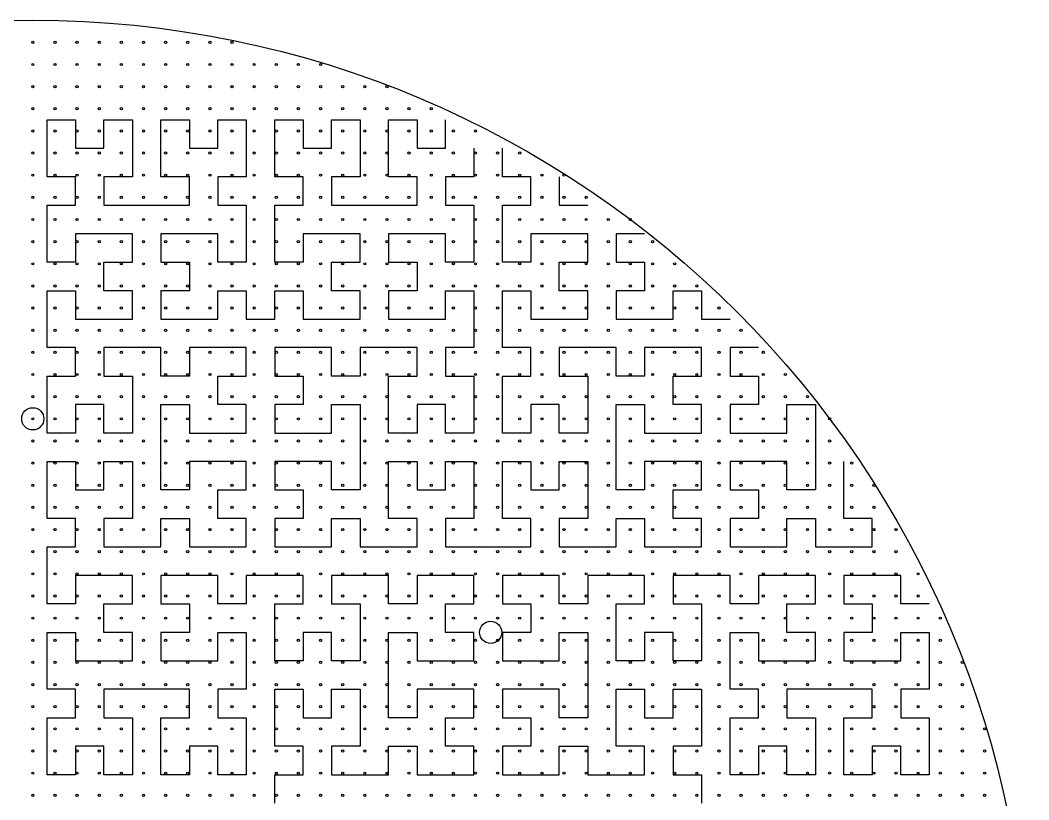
# Model space of a CAD drawing. Header units: metres. Extents: x -225 to 225, y -225 to 225.
# Drawn here: x -2.9 to 225, y 49 to 225 of the extents above; entities that cross this region are included whole.
import ezdxf

# ---------------------------------------------------------------- set-up
doc = ezdxf.new("R2010")
doc.units = ezdxf.units.M

msp = doc.modelspace()

# ---------------------------------------------------------------- linework, layer by layer
at = {"layer": 'CHANNELS'}
for p, q in [((3.21, 196.07), (3.21, 202.5)), ((3.21, 202.5), (9.64, 202.5)), ((9.64, 202.5), (9.64, 196.07)), ((16.07, 196.07), (16.07, 202.5)), ((16.07, 202.5), (22.5, 202.5)), ((22.5, 202.5), (22.5, 196.07)), ((28.93, 196.07), (28.93, 202.5)), ((28.93, 202.5), (35.36, 202.5)), ((35.36, 202.5), (35.36, 196.07)), ((41.79, 196.07), (41.79, 202.5)), ((41.79, 202.5), (48.21, 202.5)), ((48.21, 202.5), (48.21, 196.07)), ((54.64, 196.07), (54.64, 202.5)), ((54.64, 202.5), (61.07, 202.5)), ((61.07, 202.5), (61.07, 196.07)), ((67.5, 196.07), (67.5, 202.5)), ((67.5, 202.5), (73.93, 202.5)), ((73.93, 202.5), (73.93, 196.07)), ((80.36, 196.07), (80.36, 202.5)), ((80.36, 202.5), (86.79, 202.5)), ((86.79, 202.5), (86.79, 196.07)), ((93.21, 196.07), (93.21, 202.5)), ((3.21, 189.64), (3.21, 196.07)), ((9.64, 196.07), (16.07, 196.07)), ((22.5, 196.07), (22.5, 189.64)), ((28.93, 189.64), (28.93, 196.07)), ((35.36, 196.07), (41.79, 196.07)), ((48.21, 196.07), (48.21, 189.64)), ((54.64, 189.64), (54.64, 196.07)), ((61.07, 196.07), (67.5, 196.07)), ((73.93, 196.07), (73.93, 189.64)), ((80.36, 189.64), (80.36, 196.07)), ((86.79, 196.07), (93.21, 196.07)), ((99.64, 196.07), (99.64, 189.64)), ((106.07, 189.64), (106.07, 196.07)), ((9.64, 189.64), (3.21, 189.64)), ((9.64, 183.21), (9.64, 189.64)), ((22.5, 189.64), (16.07, 189.64)), ((16.07, 189.64), (16.07, 183.21)), ((35.36, 189.64), (28.93, 189.64)), ((35.36, 183.21), (35.36, 189.64)), ((48.21, 189.64), (41.79, 189.64)), ((41.79, 189.64), (41.79, 183.21)), ((61.07, 189.64), (54.64, 189.64)), ((61.07, 183.21), (61.07, 189.64)), ((73.93, 189.64), (67.5, 189.64)), ((67.5, 189.64), (67.5, 183.21)), ((86.79, 189.64), (80.36, 189.64)), ((86.79, 183.21), (86.79, 189.64)), ((99.64, 189.64), (93.21, 189.64)), ((93.21, 189.64), (93.21, 183.21)), ((112.5, 189.64), (106.07, 189.64)), ((112.5, 183.21), (112.5, 189.64)), ((118.93, 189.64), (118.93, 183.21)), ((3.21, 176.79), (3.21, 183.21)), ((3.21, 183.21), (9.64, 183.21)), ((16.07, 183.21), (22.5, 183.21)), ((22.5, 183.21), (28.93, 183.21)), ((28.93, 183.21), (35.36, 183.21)), ((41.79, 183.21), (48.21, 183.21)), ((48.21, 183.21), (48.21, 176.79)), ((54.64, 176.79), (54.64, 183.21)), ((54.64, 183.21), (61.07, 183.21)), ((67.5, 183.21), (73.93, 183.21)), ((73.93, 183.21), (80.36, 183.21)), ((80.36, 183.21), (86.79, 183.21)), ((93.21, 183.21), (99.64, 183.21)), ((99.64, 183.21), (99.64, 176.79)), ((106.07, 176.79), (106.07, 183.21)), ((106.07, 183.21), (112.5, 183.21)), ((118.93, 183.21), (125.36, 183.21)), ((3.21, 170.36), (3.21, 176.79)), ((16.07, 176.79), (9.64, 176.79)), ((9.64, 176.79), (9.64, 170.36)), ((22.5, 176.79), (16.07, 176.79)), ((22.5, 170.36), (22.5, 176.79)), ((35.36, 176.79), (28.93, 176.79)), ((28.93, 176.79), (28.93, 170.36)), ((41.79, 176.79), (35.36, 176.79)), ((41.79, 170.36), (41.79, 176.79)), ((48.21, 176.79), (48.21, 170.36)), ((54.64, 170.36), (54.64, 176.79)), ((67.5, 176.79), (61.07, 176.79)), ((61.07, 176.79), (61.07, 170.36)), ((73.93, 176.79), (67.5, 176.79)), ((73.93, 170.36), (73.93, 176.79)), ((86.79, 176.79), (80.36, 176.79)), ((80.36, 176.79), (80.36, 170.36)), ((93.21, 176.79), (86.79, 176.79)), ((93.21, 170.36), (93.21, 176.79)), ((99.64, 176.79), (99.64, 170.36)), ((106.07, 170.36), (106.07, 176.79)), ((118.93, 176.79), (112.5, 176.79)), ((112.5, 176.79), (112.5, 170.36)), ((125.36, 176.79), (118.93, 176.79)), ((125.36, 170.36), (125.36, 176.79)), ((138.21, 176.79), (131.79, 176.79)), ((131.79, 176.79), (131.79, 170.36)), ((9.64, 170.36), (3.21, 170.36)), ((16.07, 163.93), (16.07, 170.36)), ((16.07, 170.36), (22.5, 170.36)), ((28.93, 170.36), (35.36, 170.36)), ((35.36, 170.36), (35.36, 163.93)), ((48.21, 170.36), (41.79, 170.36)), ((61.07, 170.36), (54.64, 170.36)), ((67.5, 163.93), (67.5, 170.36)), ((67.5, 170.36), (73.93, 170.36)), ((80.36, 170.36), (86.79, 170.36)), ((86.79, 170.36), (86.79, 163.93)), ((99.64, 170.36), (93.21, 170.36)), ((112.5, 170.36), (106.07, 170.36)), ((118.93, 163.93), (118.93, 170.36)), ((118.93, 170.36), (125.36, 170.36)), ((131.79, 170.36), (138.21, 170.36)), ((138.21, 170.36), (138.21, 163.93)), ((3.21, 157.5), (3.21, 163.93)), ((3.21, 163.93), (9.64, 163.93)), ((9.64, 163.93), (9.64, 157.5)), ((22.5, 163.93), (16.07, 163.93)), ((22.5, 157.5), (22.5, 163.93)), ((35.36, 163.93), (28.93, 163.93)), ((28.93, 163.93), (28.93, 157.5)), ((41.79, 157.5), (41.79, 163.93)), ((41.79, 163.93), (48.21, 163.93)), ((48.21, 163.93), (48.21, 157.5)), ((54.64, 157.5), (54.64, 163.93)), ((54.64, 163.93), (61.07, 163.93)), ((61.07, 163.93), (61.07, 157.5)), ((73.93, 163.93), (67.5, 163.93)), ((73.93, 157.5), (73.93, 163.93)), ((86.79, 163.93), (80.36, 163.93)), ((80.36, 163.93), (80.36, 157.5)), ((93.21, 157.5), (93.21, 163.93)), ((93.21, 163.93), (99.64, 163.93)), ((99.64, 163.93), (99.64, 157.5)), ((106.07, 157.5), (106.07, 163.93)), ((106.07, 163.93), (112.5, 163.93)), ((112.5, 163.93), (112.5, 157.5)), ((125.36, 163.93), (118.93, 163.93)), ((125.36, 157.5), (125.36, 163.93)), ((138.21, 163.93), (131.79, 163.93)), ((131.79, 163.93), (131.79, 157.5)), ((144.64, 157.5), (144.64, 163.93)), ((144.64, 163.93), (151.07, 163.93)), ((151.07, 163.93), (151.07, 157.5)), ((3.21, 151.07), (3.21, 157.5)), ((9.64, 157.5), (16.07, 157.5)), ((16.07, 157.5), (22.5, 157.5)), ((28.93, 157.5), (35.36, 157.5)), ((35.36, 157.5), (41.79, 157.5)), ((48.21, 157.5), (54.64, 157.5)), ((61.07, 157.5), (67.5, 157.5)), ((67.5, 157.5), (73.93, 157.5)), ((80.36, 157.5), (86.79, 157.5)), ((86.79, 157.5), (93.21, 157.5)), ((99.64, 157.5), (99.64, 151.07)), ((106.07, 151.07), (106.07, 157.5)), ((112.5, 157.5), (118.93, 157.5)), ((118.93, 157.5), (125.36, 157.5)), ((131.79, 157.5), (138.21, 157.5)), ((138.21, 157.5), (144.64, 157.5)), ((151.07, 157.5), (157.5, 157.5)), ((9.64, 151.07), (3.21, 151.07)), ((9.64, 144.64), (9.64, 151.07)), ((22.5, 151.07), (16.07, 151.07)), ((16.07, 151.07), (16.07, 144.64)), ((28.93, 151.07), (22.5, 151.07)), ((28.93, 144.64), (28.93, 151.07)), ((41.79, 151.07), (35.36, 151.07)), ((35.36, 151.07), (35.36, 144.64)), ((48.21, 151.07), (41.79, 151.07)), ((48.21, 144.64), (48.21, 151.07)), ((61.07, 151.07), (54.64, 151.07)), ((54.64, 151.07), (54.64, 144.64)), ((67.5, 151.07), (61.07, 151.07)), ((67.5, 144.64), (67.5, 151.07)), ((80.36, 151.07), (73.93, 151.07)), ((73.93, 151.07), (73.93, 144.64)), ((86.79, 151.07), (80.36, 151.07)), ((86.79, 144.64), (86.79, 151.07)), ((99.64, 151.07), (93.21, 151.07)), ((93.21, 151.07), (93.21, 144.64)), ((112.5, 151.07), (106.07, 151.07)), ((112.5, 144.64), (112.5, 151.07)), ((125.36, 151.07), (118.93, 151.07)), ((118.93, 151.07), (118.93, 144.64)), ((131.79, 151.07), (125.36, 151.07)), ((131.79, 144.64), (131.79, 151.07)), ((144.64, 151.07), (138.21, 151.07)), ((138.21, 151.07), (138.21, 144.64)), ((151.07, 151.07), (144.64, 151.07)), ((151.07, 144.64), (151.07, 151.07)), ((163.93, 151.07), (157.5, 151.07)), ((157.5, 151.07), (157.5, 144.64)), ((3.21, 138.21), (3.21, 144.64)), ((3.21, 144.64), (9.64, 144.64)), ((16.07, 144.64), (22.5, 144.64)), ((22.5, 144.64), (22.5, 138.21)), ((35.36, 144.64), (28.93, 144.64)), ((41.79, 138.21), (41.79, 144.64)), ((41.79, 144.64), (48.21, 144.64)), ((54.64, 144.64), (61.07, 144.64)), ((61.07, 144.64), (61.07, 138.21)), ((73.93, 144.64), (67.5, 144.64)), ((80.36, 138.21), (80.36, 144.64)), ((80.36, 144.64), (86.79, 144.64)), ((93.21, 144.64), (99.64, 144.64)), ((99.64, 144.64), (99.64, 138.21)), ((106.07, 138.21), (106.07, 144.64)), ((106.07, 144.64), (112.5, 144.64)), ((118.93, 144.64), (125.36, 144.64)), ((125.36, 144.64), (125.36, 138.21)), ((138.21, 144.64), (131.79, 144.64)), ((144.64, 138.21), (144.64, 144.64)), ((144.64, 144.64), (151.07, 144.64)), ((157.5, 144.64), (163.93, 144.64)), ((163.93, 144.64), (163.93, 138.21)), ((3.21, 131.79), (3.21, 138.21)), ((16.07, 138.21), (9.64, 138.21)), ((9.64, 138.21), (9.64, 131.79)), ((16.07, 131.79), (16.07, 138.21)), ((22.5, 138.21), (22.5, 131.79)), ((28.93, 131.79), (28.93, 138.21)), ((28.93, 138.21), (35.36, 138.21)), ((35.36, 138.21), (35.36, 131.79)), ((48.21, 138.21), (41.79, 138.21)), ((48.21, 131.79), (48.21, 138.21)), ((61.07, 138.21), (54.64, 138.21)), ((54.64, 138.21), (54.64, 131.79)), ((67.5, 131.79), (67.5, 138.21)), ((67.5, 138.21), (73.93, 138.21)), ((73.93, 138.21), (73.93, 131.79)), ((80.36, 131.79), (80.36, 138.21)), ((93.21, 138.21), (86.79, 138.21)), ((86.79, 138.21), (86.79, 131.79)), ((93.21, 131.79), (93.21, 138.21)), ((99.64, 138.21), (99.64, 131.79)), ((106.07, 131.79), (106.07, 138.21)), ((118.93, 138.21), (112.5, 138.21)), ((112.5, 138.21), (112.5, 131.79)), ((118.93, 131.79), (118.93, 138.21)), ((125.36, 138.21), (125.36, 131.79)), ((131.79, 131.79), (131.79, 138.21)), ((131.79, 138.21), (138.21, 138.21)), ((138.21, 138.21), (138.21, 131.79)), ((151.07, 138.21), (144.64, 138.21)), ((151.07, 131.79), (151.07, 138.21)), ((163.93, 138.21), (157.5, 138.21)), ((157.5, 138.21), (157.5, 131.79)), ((170.36, 131.79), (170.36, 138.21)), ((170.36, 138.21), (176.79, 138.21)), ((176.79, 138.21), (176.79, 131.79)), ((9.64, 131.79), (3.21, 131.79)), ((22.5, 131.79), (16.07, 131.79)), ((28.93, 125.36), (28.93, 131.79)), ((35.36, 131.79), (41.79, 131.79)), ((41.79, 131.79), (48.21, 131.79)), ((54.64, 131.79), (61.07, 131.79)), ((61.07, 131.79), (67.5, 131.79)), ((73.93, 131.79), (73.93, 125.36)), ((86.79, 131.79), (80.36, 131.79)), ((99.64, 131.79), (93.21, 131.79)), ((112.5, 131.79), (106.07, 131.79)), ((125.36, 131.79), (118.93, 131.79)), ((131.79, 125.36), (131.79, 131.79)), ((138.21, 131.79), (144.64, 131.79)), ((144.64, 131.79), (151.07, 131.79)), ((157.5, 131.79), (163.93, 131.79)), ((163.93, 131.79), (170.36, 131.79)), ((176.79, 131.79), (176.79, 125.36)), ((3.21, 118.93), (3.21, 125.36)), ((3.21, 125.36), (9.64, 125.36)), ((9.64, 125.36), (9.64, 118.93)), ((16.07, 118.93), (16.07, 125.36)), ((16.07, 125.36), (22.5, 125.36)), ((22.5, 125.36), (22.5, 118.93)), ((28.93, 118.93), (28.93, 125.36)), ((41.79, 125.36), (35.36, 125.36)), ((35.36, 125.36), (35.36, 118.93)), ((48.21, 125.36), (41.79, 125.36)), ((48.21, 118.93), (48.21, 125.36)), ((61.07, 125.36), (54.64, 125.36)), ((54.64, 125.36), (54.64, 118.93)), ((67.5, 125.36), (61.07, 125.36)), ((67.5, 118.93), (67.5, 125.36)), ((73.93, 125.36), (73.93, 118.93)), ((80.36, 118.93), (80.36, 125.36)), ((80.36, 125.36), (86.79, 125.36)), ((86.79, 125.36), (86.79, 118.93)), ((93.21, 118.93), (93.21, 125.36)), ((93.21, 125.36), (99.64, 125.36)), ((99.64, 125.36), (99.64, 118.93)), ((106.07, 118.93), (106.07, 125.36)), ((106.07, 125.36), (112.5, 125.36)), ((112.5, 125.36), (112.5, 118.93)), ((118.93, 118.93), (118.93, 125.36)), ((118.93, 125.36), (125.36, 125.36)), ((125.36, 125.36), (125.36, 118.93)), ((131.79, 118.93), (131.79, 125.36)), ((144.64, 125.36), (138.21, 125.36)), ((138.21, 125.36), (138.21, 118.93)), ((151.07, 125.36), (144.64, 125.36)), ((151.07, 118.93), (151.07, 125.36)), ((163.93, 125.36), (157.5, 125.36)), ((157.5, 125.36), (157.5, 118.93)), ((170.36, 125.36), (163.93, 125.36)), ((170.36, 118.93), (170.36, 125.36)), ((176.79, 125.36), (176.79, 118.93)), ((183.21, 118.93), (183.21, 125.36)), ((3.21, 112.5), (3.21, 118.93)), ((9.64, 118.93), (16.07, 118.93)), ((22.5, 118.93), (22.5, 112.5)), ((35.36, 118.93), (28.93, 118.93)), ((41.79, 112.5), (41.79, 118.93)), ((41.79, 118.93), (48.21, 118.93)), ((54.64, 118.93), (61.07, 118.93)), ((61.07, 118.93), (61.07, 112.5)), ((73.93, 118.93), (67.5, 118.93)), ((80.36, 112.5), (80.36, 118.93)), ((86.79, 118.93), (93.21, 118.93)), ((99.64, 118.93), (99.64, 112.5)), ((106.07, 112.5), (106.07, 118.93)), ((112.5, 118.93), (118.93, 118.93)), ((125.36, 118.93), (125.36, 112.5)), ((138.21, 118.93), (131.79, 118.93)), ((144.64, 112.5), (144.64, 118.93)), ((144.64, 118.93), (151.07, 118.93)), ((157.5, 118.93), (163.93, 118.93)), ((163.93, 118.93), (163.93, 112.5)), ((176.79, 118.93), (170.36, 118.93)), ((183.21, 112.5), (183.21, 118.93)), ((9.64, 112.5), (3.21, 112.5)), ((9.64, 106.07), (9.64, 112.5)), ((22.5, 112.5), (16.07, 112.5)), ((16.07, 112.5), (16.07, 106.07)), ((28.93, 106.07), (28.93, 112.5)), ((28.93, 112.5), (35.36, 112.5)), ((35.36, 112.5), (35.36, 106.07)), ((48.21, 112.5), (41.79, 112.5)), ((48.21, 106.07), (48.21, 112.5)), ((61.07, 112.5), (54.64, 112.5)), ((54.64, 112.5), (54.64, 106.07)), ((67.5, 106.07), (67.5, 112.5)), ((67.5, 112.5), (73.93, 112.5)), ((73.93, 112.5), (73.93, 106.07)), ((86.79, 112.5), (80.36, 112.5)), ((86.79, 106.07), (86.79, 112.5)), ((99.64, 112.5), (93.21, 112.5)), ((93.21, 112.5), (93.21, 106.07)), ((112.5, 112.5), (106.07, 112.5)), ((112.5, 106.07), (112.5, 112.5)), ((125.36, 112.5), (118.93, 112.5)), ((118.93, 112.5), (118.93, 106.07)), ((131.79, 106.07), (131.79, 112.5)), ((131.79, 112.5), (138.21, 112.5)), ((138.21, 112.5), (138.21, 106.07)), ((151.07, 112.5), (144.64, 112.5)), ((151.07, 106.07), (151.07, 112.5)), ((163.93, 112.5), (157.5, 112.5)), ((157.5, 112.5), (157.5, 106.07)), ((170.36, 106.07), (170.36, 112.5)), ((170.36, 112.5), (176.79, 112.5)), ((176.79, 112.5), (176.79, 106.07)), ((189.64, 112.5), (183.21, 112.5)), ((189.64, 106.07), (189.64, 112.5)), ((3.21, 99.64), (3.21, 106.07)), ((3.21, 106.07), (9.64, 106.07)), ((16.07, 106.07), (22.5, 106.07)), ((22.5, 106.07), (28.93, 106.07)), ((35.36, 106.07), (41.79, 106.07)), ((41.79, 106.07), (48.21, 106.07)), ((54.64, 106.07), (61.07, 106.07)), ((61.07, 106.07), (67.5, 106.07)), ((73.93, 106.07), (80.36, 106.07)), ((80.36, 106.07), (86.79, 106.07)), ((93.21, 106.07), (99.64, 106.07)), ((99.64, 106.07), (106.07, 106.07)), ((106.07, 106.07), (112.5, 106.07)), ((118.93, 106.07), (125.36, 106.07)), ((125.36, 106.07), (131.79, 106.07)), ((138.21, 106.07), (144.64, 106.07)), ((144.64, 106.07), (151.07, 106.07)), ((157.5, 106.07), (163.93, 106.07)), ((163.93, 106.07), (170.36, 106.07)), ((176.79, 106.07), (183.21, 106.07)), ((183.21, 106.07), (189.64, 106.07)), ((3.21, 93.21), (3.21, 99.64)), ((16.07, 99.64), (9.64, 99.64)), ((9.64, 99.64), (9.64, 93.21)), ((22.5, 99.64), (16.07, 99.64)), ((22.5, 93.21), (22.5, 99.64)), ((35.36, 99.64), (28.93, 99.64)), ((28.93, 99.64), (28.93, 93.21)), ((41.79, 99.64), (35.36, 99.64)), ((41.79, 93.21), (41.79, 99.64)), ((54.64, 99.64), (48.21, 99.64)), ((48.21, 99.64), (48.21, 93.21)), ((61.07, 99.64), (54.64, 99.64)), ((61.07, 93.21), (61.07, 99.64)), ((73.93, 99.64), (67.5, 99.64)), ((67.5, 99.64), (67.5, 93.21)), ((80.36, 99.64), (73.93, 99.64)), ((80.36, 93.21), (80.36, 99.64)), ((93.21, 99.64), (86.79, 99.64)), ((86.79, 99.64), (86.79, 93.21)), ((99.64, 99.64), (93.21, 99.64)), ((99.64, 93.21), (99.64, 99.64)), ((112.5, 99.64), (106.07, 99.64)), ((106.07, 99.64), (106.07, 93.21)), ((118.93, 99.64), (112.5, 99.64)), ((118.93, 93.21), (118.93, 99.64)), ((131.79, 99.64), (125.36, 99.64)), ((125.36, 99.64), (125.36, 93.21)), ((138.21, 99.64), (131.79, 99.64)), ((138.21, 93.21), (138.21, 99.64)), ((151.07, 99.64), (144.64, 99.64)), ((144.64, 99.64), (144.64, 93.21)), ((157.5, 99.64), (151.07, 99.64)), ((157.5, 93.21), (157.5, 99.64)), ((170.36, 99.64), (163.93, 99.64)), ((163.93, 99.64), (163.93, 93.21)), ((176.79, 99.64), (170.36, 99.64)), ((176.79, 93.21), (176.79, 99.64)), ((189.64, 99.64), (183.21, 99.64)), ((183.21, 99.64), (183.21, 93.21)), ((196.07, 99.64), (189.64, 99.64)), ((196.07, 93.21), (196.07, 99.64)), ((9.64, 93.21), (3.21, 93.21)), ((16.07, 86.79), (16.07, 93.21)), ((16.07, 93.21), (22.5, 93.21)), ((28.93, 93.21), (35.36, 93.21)), ((35.36, 93.21), (35.36, 86.79)), ((48.21, 93.21), (41.79, 93.21)), ((54.64, 86.79), (54.64, 93.21)), ((54.64, 93.21), (61.07, 93.21)), ((67.5, 93.21), (73.93, 93.21)), ((73.93, 93.21), (73.93, 86.79)), ((86.79, 93.21), (80.36, 93.21)), ((93.21, 86.79), (93.21, 93.21)), ((93.21, 93.21), (99.64, 93.21)), ((106.07, 93.21), (112.5, 93.21)), ((112.5, 93.21), (112.5, 86.79)), ((125.36, 93.21), (118.93, 93.21)), ((131.79, 86.79), (131.79, 93.21)), ((131.79, 93.21), (138.21, 93.21)), ((144.64, 93.21), (151.07, 93.21)), ((151.07, 93.21), (151.07, 86.79)), ((163.93, 93.21), (157.5, 93.21)), ((170.36, 86.79), (170.36, 93.21)), ((170.36, 93.21), (176.79, 93.21)), ((183.21, 93.21), (189.64, 93.21)), ((189.64, 93.21), (189.64, 86.79)), ((202.5, 93.21), (196.07, 93.21)), ((3.21, 80.36), (3.21, 86.79)), ((3.21, 86.79), (9.64, 86.79)), ((9.64, 86.79), (9.64, 80.36)), ((22.5, 86.79), (16.07, 86.79)), ((22.5, 80.36), (22.5, 86.79)), ((35.36, 86.79), (28.93, 86.79)), ((28.93, 86.79), (28.93, 80.36)), ((41.79, 80.36), (41.79, 86.79)), ((41.79, 86.79), (48.21, 86.79)), ((48.21, 86.79), (48.21, 80.36)), ((54.64, 80.36), (54.64, 86.79)), ((67.5, 86.79), (61.07, 86.79)), ((61.07, 86.79), (61.07, 80.36)), ((67.5, 80.36), (67.5, 86.79)), ((73.93, 86.79), (73.93, 80.36)), ((80.36, 80.36), (80.36, 86.79)), ((80.36, 86.79), (86.79, 86.79)), ((86.79, 86.79), (86.79, 80.36)), ((99.64, 86.79), (93.21, 86.79)), ((99.64, 80.36), (99.64, 86.79)), ((112.5, 86.79), (106.07, 86.79)), ((106.07, 86.79), (106.07, 80.36)), ((118.93, 80.36), (118.93, 86.79)), ((118.93, 86.79), (125.36, 86.79)), ((125.36, 86.79), (125.36, 80.36)), ((131.79, 80.36), (131.79, 86.79)), ((144.64, 86.79), (138.21, 86.79)), ((138.21, 86.79), (138.21, 80.36)), ((144.64, 80.36), (144.64, 86.79)), ((151.07, 86.79), (151.07, 80.36)), ((157.5, 80.36), (157.5, 86.79)), ((157.5, 86.79), (163.93, 86.79)), ((163.93, 86.79), (163.93, 80.36)), ((176.79, 86.79), (170.36, 86.79)), ((176.79, 80.36), (176.79, 86.79)), ((189.64, 86.79), (183.21, 86.79)), ((183.21, 86.79), (183.21, 80.36)), ((196.07, 80.36), (196.07, 86.79)), ((196.07, 86.79), (202.5, 86.79)), ((202.5, 86.79), (202.5, 80.36)), ((3.21, 73.93), (3.21, 80.36)), ((9.64, 80.36), (16.07, 80.36)), ((16.07, 80.36), (22.5, 80.36)), ((28.93, 80.36), (35.36, 80.36)), ((35.36, 80.36), (41.79, 80.36)), ((48.21, 80.36), (48.21, 73.93)), ((61.07, 80.36), (54.64, 80.36)), ((73.93, 80.36), (67.5, 80.36)), ((80.36, 73.93), (80.36, 80.36)), ((86.79, 80.36), (93.21, 80.36)), ((93.21, 80.36), (99.64, 80.36)), ((106.07, 80.36), (112.5, 80.36)), ((112.5, 80.36), (118.93, 80.36)), ((125.36, 80.36), (125.36, 73.93)), ((138.21, 80.36), (131.79, 80.36)), ((151.07, 80.36), (144.64, 80.36)), ((157.5, 73.93), (157.5, 80.36)), ((163.93, 80.36), (170.36, 80.36)), ((170.36, 80.36), (176.79, 80.36)), ((183.21, 80.36), (189.64, 80.36)), ((189.64, 80.36), (196.07, 80.36)), ((202.5, 80.36), (202.5, 73.93)), ((9.64, 73.93), (3.21, 73.93)), ((9.64, 67.5), (9.64, 73.93)), ((22.5, 73.93), (16.07, 73.93)), ((16.07, 73.93), (16.07, 67.5)), ((28.93, 73.93), (22.5, 73.93)), ((35.36, 73.93), (28.93, 73.93)), ((35.36, 67.5), (35.36, 73.93)), ((48.21, 73.93), (41.79, 73.93)), ((41.79, 73.93), (41.79, 67.5)), ((54.64, 67.5), (54.64, 73.93)), ((54.64, 73.93), (61.07, 73.93)), ((61.07, 73.93), (61.07, 67.5)), ((67.5, 67.5), (67.5, 73.93)), ((67.5, 73.93), (73.93, 73.93)), ((73.93, 73.93), (73.93, 67.5)), ((80.36, 67.5), (80.36, 73.93)), ((93.21, 73.93), (86.79, 73.93)), ((86.79, 73.93), (86.79, 67.5)), ((99.64, 73.93), (93.21, 73.93)), ((99.64, 67.5), (99.64, 73.93)), ((112.5, 73.93), (106.07, 73.93)), ((106.07, 73.93), (106.07, 67.5)), ((118.93, 73.93), (112.5, 73.93)), ((118.93, 67.5), (118.93, 73.93)), ((125.36, 73.93), (125.36, 67.5)), ((131.79, 67.5), (131.79, 73.93)), ((131.79, 73.93), (138.21, 73.93)), ((138.21, 73.93), (138.21, 67.5)), ((144.64, 67.5), (144.64, 73.93)), ((144.64, 73.93), (151.07, 73.93)), ((151.07, 73.93), (151.07, 67.5)), ((163.93, 73.93), (157.5, 73.93)), ((163.93, 67.5), (163.93, 73.93)), ((176.79, 73.93), (170.36, 73.93)), ((170.36, 73.93), (170.36, 67.5)), ((183.21, 73.93), (176.79, 73.93)), ((189.64, 73.93), (183.21, 73.93)), ((189.64, 67.5), (189.64, 73.93)), ((202.5, 73.93), (196.07, 73.93)), ((196.07, 73.93), (196.07, 67.5)), ((3.21, 61.07), (3.21, 67.5)), ((3.21, 67.5), (9.64, 67.5)), ((16.07, 67.5), (22.5, 67.5)), ((22.5, 67.5), (22.5, 61.07)), ((28.93, 61.07), (28.93, 67.5)), ((28.93, 67.5), (35.36, 67.5)), ((41.79, 67.5), (48.21, 67.5)), ((48.21, 67.5), (48.21, 61.07)), ((54.64, 61.07), (54.64, 67.5)), ((61.07, 67.5), (67.5, 67.5)), ((73.93, 67.5), (73.93, 61.07)), ((86.79, 67.5), (80.36, 67.5)), ((93.21, 61.07), (93.21, 67.5)), ((93.21, 67.5), (99.64, 67.5)), ((106.07, 67.5), (112.5, 67.5)), ((112.5, 67.5), (112.5, 61.07)), ((125.36, 67.5), (118.93, 67.5)), ((131.79, 61.07), (131.79, 67.5)), ((138.21, 67.5), (144.64, 67.5)), ((151.07, 67.5), (151.07, 61.07)), ((157.5, 61.07), (157.5, 67.5)), ((157.5, 67.5), (163.93, 67.5)), ((170.36, 67.5), (176.79, 67.5)), ((176.79, 67.5), (176.79, 61.07)), ((183.21, 61.07), (183.21, 67.5)), ((183.21, 67.5), (189.64, 67.5)), ((196.07, 67.5), (202.5, 67.5)), ((202.5, 67.5), (202.5, 61.07)), ((3.21, 54.64), (3.21, 61.07)), ((16.07, 61.07), (9.64, 61.07)), ((9.64, 61.07), (9.64, 54.64)), ((16.07, 54.64), (16.07, 61.07)), ((22.5, 61.07), (22.5, 54.64)), ((28.93, 54.64), (28.93, 61.07)), ((41.79, 61.07), (35.36, 61.07)), ((35.36, 61.07), (35.36, 54.64)), ((41.79, 54.64), (41.79, 61.07)), ((48.21, 61.07), (48.21, 54.64)), ((61.07, 61.07), (54.64, 61.07)), ((61.07, 54.64), (61.07, 61.07)), ((73.93, 61.07), (67.5, 61.07)), ((67.5, 61.07), (67.5, 54.64)), ((80.36, 54.64), (80.36, 61.07)), ((80.36, 61.07), (86.79, 61.07)), ((86.79, 61.07), (86.79, 54.64)), ((99.64, 61.07), (93.21, 61.07)), ((99.64, 54.64), (99.64, 61.07)), ((112.5, 61.07), (106.07, 61.07)), ((106.07, 61.07), (106.07, 54.64)), ((118.93, 54.64), (118.93, 61.07)), ((118.93, 61.07), (125.36, 61.07)), ((125.36, 61.07), (125.36, 54.64)), ((138.21, 61.07), (131.79, 61.07)), ((138.21, 54.64), (138.21, 61.07)), ((151.07, 61.07), (144.64, 61.07)), ((144.64, 61.07), (144.64, 54.64)), ((157.5, 54.64), (157.5, 61.07)), ((170.36, 61.07), (163.93, 61.07)), ((163.93, 61.07), (163.93, 54.64)), ((170.36, 54.64), (170.36, 61.07)), ((176.79, 61.07), (176.79, 54.64)), ((183.21, 54.64), (183.21, 61.07)), ((196.07, 61.07), (189.64, 61.07)), ((189.64, 61.07), (189.64, 54.64)), ((196.07, 54.64), (196.07, 61.07)), ((202.5, 61.07), (202.5, 54.64)), ((9.64, 54.64), (3.21, 54.64)), ((22.5, 54.64), (16.07, 54.64)), ((35.36, 54.64), (28.93, 54.64)), ((48.21, 54.64), (41.79, 54.64)), ((54.64, 48.21), (54.64, 54.64)), ((54.64, 54.64), (61.07, 54.64)), ((67.5, 54.64), (73.93, 54.64)), ((73.93, 54.64), (80.36, 54.64)), ((86.79, 54.64), (93.21, 54.64)), ((93.21, 54.64), (99.64, 54.64)), ((106.07, 54.64), (112.5, 54.64)), ((112.5, 54.64), (118.93, 54.64)), ((125.36, 54.64), (131.79, 54.64)), ((131.79, 54.64), (138.21, 54.64)), ((144.64, 54.64), (151.07, 54.64)), ((151.07, 54.64), (151.07, 48.21)), ((163.93, 54.64), (157.5, 54.64)), ((176.79, 54.64), (170.36, 54.64)), ((189.64, 54.64), (183.21, 54.64)), ((202.5, 54.64), (196.07, 54.64))]:
    msp.add_line(p, q, dxfattribs=at)
at = {"layer": 'DIAMOND_ISLANDS'}
for centre in [(0, 135), (103.42, 86.78)]:
    msp.add_circle(centre, 2.5, dxfattribs=at)
at = {"layer": 'HEAT_PIPES'}
for centre in [(0, 220), (5, 220), (10, 220), (15, 220), (20, 220), (25, 220), (30, 220), (35, 220), (40, 220), (45, 220), (0, 215), (5, 215), (10, 215), (15, 215), (20, 215), (25, 215), (30, 215), (35, 215), (40, 215), (45, 215), (50, 215), (55, 215), (60, 215), (65, 215), (0, 210), (5, 210), (10, 210), (15, 210), (20, 210), (25, 210), (30, 210), (35, 210), (40, 210), (45, 210), (50, 210), (55, 210), (60, 210), (65, 210), (70, 210), (75, 210), (80, 210), (0, 205), (5, 205), (10, 205), (15, 205), (20, 205), (25, 205), (30, 205), (35, 205), (40, 205), (45, 205), (50, 205), (55, 205), (60, 205), (65, 205), (70, 205), (75, 205), (80, 205), (85, 205), (90, 205), (0, 200), (5, 200), (10, 200), (15, 200), (20, 200), (25, 200), (30, 200), (35, 200), (40, 200), (45, 200), (50, 200), (55, 200), (60, 200), (65, 200), (70, 200), (75, 200), (80, 200), (85, 200), (90, 200), (95, 200), (100, 200), (0, 195), (5, 195), (10, 195), (15, 195), (20, 195), (25, 195), (30, 195), (35, 195), (40, 195), (45, 195), (50, 195), (55, 195), (60, 195), (65, 195), (70, 195), (75, 195), (80, 195), (85, 195), (90, 195), (95, 195), (100, 195), (105, 195), (110, 195), (0, 190), (5, 190), (10, 190), (15, 190), (20, 190), (25, 190), (30, 190), (35, 190), (40, 190), (45, 190), (50, 190), (55, 190), (60, 190), (65, 190), (70, 190), (75, 190), (80, 190), (85, 190), (90, 190), (95, 190), (100, 190), (105, 190), (110, 190), (115, 190), (120, 190), (0, 185), (5, 185), (10, 185), (15, 185), (20, 185), (25, 185), (30, 185), (35, 185), (40, 185), (45, 185), (50, 185), (55, 185), (60, 185), (65, 185), (70, 185), (75, 185), (80, 185), (85, 185), (90, 185), (95, 185), (100, 185), (105, 185), (110, 185), (115, 185), (120, 185), (125, 185), (0, 180), (5, 180), (10, 180), (15, 180), (20, 180), (25, 180), (30, 180), (35, 180), (40, 180), (45, 180), (50, 180), (55, 180), (60, 180), (65, 180), (70, 180), (75, 180), (80, 180), (85, 180), (90, 180), (95, 180), (100, 180), (105, 180), (110, 180), (115, 180), (120, 180), (125, 180), (130, 180), (135, 180), (0, 175), (5, 175), (10, 175), (15, 175), (20, 175), (25, 175), (30, 175), (35, 175), (40, 175), (45, 175), (50, 175), (55, 175), (60, 175), (65, 175), (70, 175), (75, 175), (80, 175), (85, 175), (90, 175), (95, 175), (100, 175), (105, 175), (110, 175), (115, 175), (120, 175), (125, 175), (130, 175), (135, 175), (140, 175), (0, 170), (5, 170), (10, 170), (15, 170), (20, 170), (25, 170), (30, 170), (35, 170), (40, 170), (45, 170), (50, 170), (55, 170), (60, 170), (65, 170), (70, 170), (75, 170), (80, 170), (85, 170), (90, 170), (95, 170), (100, 170), (105, 170), (110, 170), (115, 170), (120, 170), (125, 170), (130, 170), (135, 170), (140, 170), (145, 170), (0, 165), (5, 165), (10, 165), (15, 165), (20, 165), (25, 165), (30, 165), (35, 165), (40, 165), (45, 165), (50, 165), (55, 165), (60, 165), (65, 165), (70, 165), (75, 165), (80, 165), (85, 165), (90, 165), (95, 165), (100, 165), (105, 165), (110, 165), (115, 165), (120, 165), (125, 165), (130, 165), (135, 165), (140, 165), (145, 165), (150, 165), (0, 160), (5, 160), (10, 160), (15, 160), (20, 160), (25, 160), (30, 160), (35, 160), (40, 160), (45, 160), (50, 160), (55, 160), (60, 160), (65, 160), (70, 160), (75, 160), (80, 160), (85, 160), (90, 160), (95, 160), (100, 160), (105, 160), (110, 160), (115, 160), (120, 160), (125, 160), (130, 160), (135, 160), (140, 160), (145, 160), (150, 160), (155, 160), (0, 155), (5, 155), (10, 155), (15, 155), (20, 155), (25, 155), (30, 155), (35, 155), (40, 155), (45, 155), (50, 155), (55, 155), (60, 155), (65, 155), (70, 155), (75, 155), (80, 155), (85, 155), (90, 155), (95, 155), (100, 155), (105, 155), (110, 155), (115, 155), (120, 155), (125, 155), (130, 155), (135, 155), (140, 155), (145, 155), (150, 155), (155, 155), (160, 155), (0, 150), (5, 150), (10, 150), (15, 150), (20, 150), (25, 150), (30, 150), (35, 150), (40, 150), (45, 150), (50, 150), (55, 150), (60, 150), (65, 150), (70, 150), (75, 150), (80, 150), (85, 150), (90, 150), (95, 150), (100, 150), (105, 150), (110, 150), (115, 150), (120, 150), (125, 150), (130, 150), (135, 150), (140, 150), (145, 150), (150, 150), (155, 150), (160, 150), (165, 150), (0, 145), (5, 145), (10, 145), (15, 145), (20, 145), (25, 145), (30, 145), (35, 145), (40, 145), (45, 145), (50, 145), (55, 145), (60, 145), (65, 145), (70, 145), (75, 145), (80, 145), (85, 145), (90, 145), (95, 145), (100, 145), (105, 145), (110, 145), (115, 145), (120, 145), (125, 145), (130, 145), (135, 145), (140, 145), (145, 145), (150, 145), (155, 145), (160, 145), (165, 145), (170, 145), (0, 140), (5, 140), (10, 140), (15, 140), (20, 140), (25, 140), (30, 140), (35, 140), (40, 140), (45, 140), (50, 140), (55, 140), (60, 140), (65, 140), (70, 140), (75, 140), (80, 140), (85, 140), (90, 140), (95, 140), (100, 140), (105, 140), (110, 140), (115, 140), (120, 140), (125, 140), (130, 140), (135, 140), (140, 140), (145, 140), (150, 140), (155, 140), (160, 140), (165, 140), (170, 140), (175, 140), (0, 135), (5, 135), (10, 135), (15, 135), (20, 135), (25, 135), (30, 135), (35, 135), (40, 135), (45, 135), (50, 135), (55, 135), (60, 135), (65, 135), (70, 135), (75, 135), (80, 135), (85, 135), (90, 135), (95, 135), (100, 135), (105, 135), (110, 135), (115, 135), (120, 135), (125, 135), (130, 135), (135, 135), (140, 135), (145, 135), (150, 135), (155, 135), (160, 135), (165, 135), (170, 135), (175, 135), (180, 135), (0, 130), (5, 130), (10, 130), (15, 130), (20, 130), (25, 130), (30, 130), (35, 130), (40, 130), (45, 130), (50, 130), (55, 130), (60, 130), (65, 130), (70, 130), (75, 130), (80, 130), (85, 130), (90, 130), (95, 130), (100, 130), (105, 130), (110, 130), (115, 130), (120, 130), (125, 130), (130, 130), (135, 130), (140, 130), (145, 130), (150, 130), (155, 130), (160, 130), (165, 130), (170, 130), (175, 130), (180, 130), (0, 125), (5, 125), (10, 125), (15, 125), (20, 125), (25, 125), (30, 125), (35, 125), (40, 125), (45, 125), (50, 125), (55, 125), (60, 125), (65, 125), (70, 125), (75, 125), (80, 125), (85, 125), (90, 125), (95, 125), (100, 125), (105, 125), (110, 125), (115, 125), (120, 125), (125, 125), (130, 125), (135, 125), (140, 125), (145, 125), (150, 125), (155, 125), (160, 125), (165, 125), (170, 125), (175, 125), (180, 125), (185, 125), (0, 120), (5, 120), (10, 120), (15, 120), (20, 120), (25, 120), (30, 120), (35, 120), (40, 120), (45, 120), (50, 120), (55, 120), (60, 120), (65, 120), (70, 120), (75, 120), (80, 120), (85, 120), (90, 120), (95, 120), (100, 120), (105, 120), (110, 120), (115, 120), (120, 120), (125, 120), (130, 120), (135, 120), (140, 120), (145, 120), (150, 120), (155, 120), (160, 120), (165, 120), (170, 120), (175, 120), (180, 120), (185, 120), (190, 120), (0, 115), (5, 115), (10, 115), (15, 115), (20, 115), (25, 115), (30, 115), (35, 115), (40, 115), (45, 115), (50, 115), (55, 115), (60, 115), (65, 115), (70, 115), (75, 115), (80, 115), (85, 115), (90, 115), (95, 115), (100, 115), (105, 115), (110, 115), (115, 115), (120, 115), (125, 115), (130, 115), (135, 115), (140, 115), (145, 115), (150, 115), (155, 115), (160, 115), (165, 115), (170, 115), (175, 115), (180, 115), (185, 115), (190, 115), (0, 110), (5, 110), (10, 110), (15, 110), (20, 110), (25, 110), (30, 110), (35, 110), (40, 110), (45, 110), (50, 110), (55, 110), (60, 110), (65, 110), (70, 110), (75, 110), (80, 110), (85, 110), (90, 110), (95, 110), (100, 110), (105, 110), (110, 110), (115, 110), (120, 110), (125, 110), (130, 110), (135, 110), (140, 110), (145, 110), (150, 110), (155, 110), (160, 110), (165, 110), (170, 110), (175, 110), (180, 110), (185, 110), (190, 110), (195, 110), (0, 105), (5, 105), (10, 105), (15, 105), (20, 105), (25, 105), (30, 105), (35, 105), (40, 105), (45, 105), (50, 105), (55, 105), (60, 105), (65, 105), (70, 105), (75, 105), (80, 105), (85, 105), (90, 105), (95, 105), (100, 105), (105, 105), (110, 105), (115, 105), (120, 105), (125, 105), (130, 105), (135, 105), (140, 105), (145, 105), (150, 105), (155, 105), (160, 105), (165, 105), (170, 105), (175, 105), (180, 105), (185, 105), (190, 105), (195, 105), (0, 100), (5, 100), (10, 100), (15, 100), (20, 100), (25, 100), (30, 100), (35, 100), (40, 100), (45, 100), (50, 100), (55, 100), (60, 100), (65, 100), (70, 100), (75, 100), (80, 100), (85, 100), (90, 100), (95, 100), (100, 100), (105, 100), (110, 100), (115, 100), (120, 100), (125, 100), (130, 100), (135, 100), (140, 100), (145, 100), (150, 100), (155, 100), (160, 100), (165, 100), (170, 100), (175, 100), (180, 100), (185, 100), (190, 100), (195, 100), (200, 100), (0, 95), (5, 95), (10, 95), (15, 95), (20, 95), (25, 95), (30, 95), (35, 95), (40, 95), (45, 95), (50, 95), (55, 95), (60, 95), (65, 95), (70, 95), (75, 95), (80, 95), (85, 95), (90, 95), (95, 95), (100, 95), (105, 95), (110, 95), (115, 95), (120, 95), (125, 95), (130, 95), (135, 95), (140, 95), (145, 95), (150, 95), (155, 95), (160, 95), (165, 95), (170, 95), (175, 95), (180, 95), (185, 95), (190, 95), (195, 95), (200, 95), (0, 90), (5, 90), (10, 90), (15, 90), (20, 90), (25, 90), (30, 90), (35, 90), (40, 90), (45, 90), (50, 90), (55, 90), (60, 90), (65, 90), (70, 90), (75, 90), (80, 90), (85, 90), (90, 90), (95, 90), (100, 90), (105, 90), (110, 90), (115, 90), (120, 90), (125, 90), (130, 90), (135, 90), (140, 90), (145, 90), (150, 90), (155, 90), (160, 90), (165, 90), (170, 90), (175, 90), (180, 90), (185, 90), (190, 90), (195, 90), (200, 90), (205, 90), (0, 85), (5, 85), (10, 85), (15, 85), (20, 85), (25, 85), (30, 85), (35, 85), (40, 85), (45, 85), (50, 85), (55, 85), (60, 85), (65, 85), (70, 85), (75, 85), (80, 85), (85, 85), (90, 85), (95, 85), (100, 85), (105, 85), (110, 85), (115, 85), (120, 85), (125, 85), (130, 85), (135, 85), (140, 85), (145, 85), (150, 85), (155, 85), (160, 85), (165, 85), (170, 85), (175, 85), (180, 85), (185, 85), (190, 85), (195, 85), (200, 85), (205, 85), (0, 80), (5, 80), (10, 80), (15, 80), (20, 80), (25, 80), (30, 80), (35, 80), (40, 80), (45, 80), (50, 80), (55, 80), (60, 80), (65, 80), (70, 80), (75, 80), (80, 80), (85, 80), (90, 80), (95, 80), (100, 80), (105, 80), (110, 80), (115, 80), (120, 80), (125, 80), (130, 80), (135, 80), (140, 80), (145, 80), (150, 80), (155, 80), (160, 80), (165, 80), (170, 80), (175, 80), (180, 80), (185, 80), (190, 80), (195, 80), (200, 80), (205, 80), (210, 80), (0, 75), (5, 75), (10, 75), (15, 75), (20, 75), (25, 75), (30, 75), (35, 75), (40, 75), (45, 75), (50, 75), (55, 75), (60, 75), (65, 75), (70, 75), (75, 75), (80, 75), (85, 75), (90, 75), (95, 75), (100, 75), (105, 75), (110, 75), (115, 75), (120, 75), (125, 75), (130, 75), (135, 75), (140, 75), (145, 75), (150, 75), (155, 75), (160, 75), (165, 75), (170, 75), (175, 75), (180, 75), (185, 75), (190, 75), (195, 75), (200, 75), (205, 75), (210, 75), (0, 70), (5, 70), (10, 70), (15, 70), (20, 70), (25, 70), (30, 70), (35, 70), (40, 70), (45, 70), (50, 70), (55, 70), (60, 70), (65, 70), (70, 70), (75, 70), (80, 70), (85, 70), (90, 70), (95, 70), (100, 70), (105, 70), (110, 70), (115, 70), (120, 70), (125, 70), (130, 70), (135, 70), (140, 70), (145, 70), (150, 70), (155, 70), (160, 70), (165, 70), (170, 70), (175, 70), (180, 70), (185, 70), (190, 70), (195, 70), (200, 70), (205, 70), (210, 70), (0, 65), (5, 65), (10, 65), (15, 65), (20, 65), (25, 65), (30, 65), (35, 65), (40, 65), (45, 65), (50, 65), (55, 65), (60, 65), (65, 65), (70, 65), (75, 65), (80, 65), (85, 65), (90, 65), (95, 65), (100, 65), (105, 65), (110, 65), (115, 65), (120, 65), (125, 65), (130, 65), (135, 65), (140, 65), (145, 65), (150, 65), (155, 65), (160, 65), (165, 65), (170, 65), (175, 65), (180, 65), (185, 65), (190, 65), (195, 65), (200, 65), (205, 65), (210, 65), (215, 65), (0, 60), (5, 60), (10, 60), (15, 60), (20, 60), (25, 60), (30, 60), (35, 60), (40, 60), (45, 60), (50, 60), (55, 60), (60, 60), (65, 60), (70, 60), (75, 60), (80, 60), (85, 60), (90, 60), (95, 60), (100, 60), (105, 60), (110, 60), (115, 60), (120, 60), (125, 60), (130, 60), (135, 60), (140, 60), (145, 60), (150, 60), (155, 60), (160, 60), (165, 60), (170, 60), (175, 60), (180, 60), (185, 60), (190, 60), (195, 60), (200, 60), (205, 60), (210, 60), (215, 60), (0, 55), (5, 55), (10, 55), (15, 55), (20, 55), (25, 55), (30, 55), (35, 55), (40, 55), (45, 55), (50, 55), (55, 55), (60, 55), (65, 55), (70, 55), (75, 55), (80, 55), (85, 55), (90, 55), (95, 55), (100, 55), (105, 55), (110, 55), (115, 55), (120, 55), (125, 55), (130, 55), (135, 55), (140, 55), (145, 55), (150, 55), (155, 55), (160, 55), (165, 55), (170, 55), (175, 55), (180, 55), (185, 55), (190, 55), (195, 55), (200, 55), (205, 55), (210, 55), (215, 55), (0, 50), (5, 50), (10, 50), (15, 50), (20, 50), (25, 50), (30, 50), (35, 50), (40, 50), (45, 50), (50, 50), (55, 50), (60, 50), (65, 50), (70, 50), (75, 50), (80, 50), (85, 50), (90, 50), (95, 50), (100, 50), (105, 50), (110, 50), (115, 50), (120, 50), (125, 50), (130, 50), (135, 50), (140, 50), (145, 50), (150, 50), (155, 50), (160, 50), (165, 50), (170, 50), (175, 50), (180, 50), (185, 50), (190, 50), (195, 50), (200, 50), (205, 50), (210, 50), (215, 50)]:
    msp.add_circle(centre, 0.25, dxfattribs=at)
at = {"layer": 'WAFER_OUTLINE'}
msp.add_circle((0, 0), 225, dxfattribs=at)

doc.saveas('drawing.dxf')
